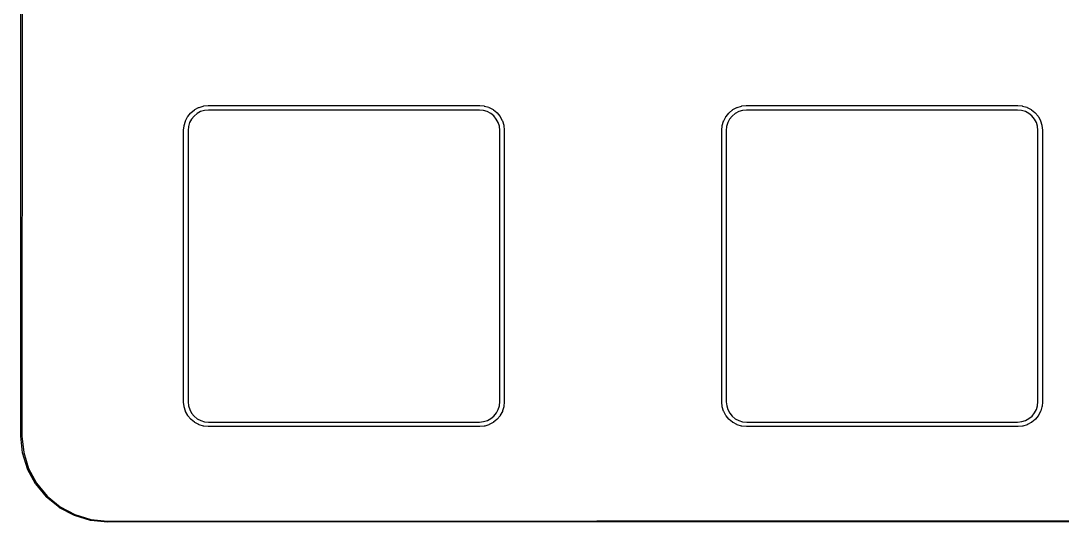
# Model space of a CAD drawing. Extents: x -16 to 302, y -161 to -39.
# Drawn here: x -15.9 to 30.2, y -160.55 to -138.38 of the extents above; entities that cross this region are included whole.
import ezdxf

# ---------------------------------------------------------------- set-up
doc = ezdxf.new("R2010")
doc.units = 0
doc.layers.add('BLACK', color=7, linetype='CONTINUOUS')

msp = doc.modelspace()

# ---------------------------------------------------------------- linework, layer by layer
at = {"layer": 'BLACK', "linetype": 'CONTINUOUS'}
for p, q in [((-15.9, -156.719), (-15.8873, -43.2169)), ((-15.8373, -43.2193), (-15.85, -156.718)), ((-8.38077, -142.458), (-8.37432, -142.452)), ((-8.37432, -142.452), (-8.36791, -142.446)), ((-8.36791, -142.446), (-8.21754, -142.321)), ((-8.21754, -142.321), (-8.21645, -142.32)), ((-8.21645, -142.32), (-8.20889, -142.315)), ((-8.20889, -142.315), (-8.20135, -142.31)), ((-8.20135, -142.31), (-8.02968, -142.217)), ((-7.94318, -142.398), (-8.09761, -142.482)), ((-8.02968, -142.217), (-8.02845, -142.217)), ((-8.02845, -142.217), (-8.02007, -142.213)), ((-8.02007, -142.213), (-8.01169, -142.21)), ((-8.01169, -142.21), (-7.82525, -142.152)), ((-7.77547, -142.346), (-7.94318, -142.398)), ((-7.82525, -142.152), (-7.82391, -142.152)), ((-7.82391, -142.152), (-7.81501, -142.15)), ((-7.81501, -142.15), (-7.80613, -142.148)), ((-7.80613, -142.148), (-7.61203, -142.128)), ((-7.59617, -142.327), (-7.77547, -142.346)), ((-7.61203, -142.128), (-7.61064, -142.128)), ((-7.61064, -142.128), (-7.60628, -142.128)), ((-7.60628, -142.128), (-7.60192, -142.127)), ((-7.60192, -142.127), (-7.59967, -142.127)), ((-7.59967, -142.127), (-7.5995, -142.127)), ((-7.5995, -142.127), (4.4103, -142.127)), ((-7.59484, -142.327), (-7.59617, -142.327)), ((4.40052, -142.327), (-7.59484, -142.327)), ((4.58012, -142.345), (4.40052, -142.327)), ((4.4103, -142.127), (4.41513, -142.128)), ((4.41513, -142.128), (4.41516, -142.128)), ((4.41516, -142.128), (4.60939, -142.147)), ((4.74818, -142.396), (4.58012, -142.345)), ((4.60939, -142.147), (4.60939, -142.147)), ((4.60939, -142.147), (4.61078, -142.147)), ((4.61078, -142.147), (4.61963, -142.149)), ((4.61963, -142.149), (4.62854, -142.151)), ((4.62854, -142.151), (4.81537, -142.207)), ((4.90319, -142.478), (4.74818, -142.396)), ((4.81537, -142.207), (4.81538, -142.207)), ((4.81538, -142.207), (4.81671, -142.207)), ((4.81671, -142.207), (4.82502, -142.211)), ((4.82502, -142.211), (4.83342, -142.214)), ((4.83342, -142.214), (5.00574, -142.306)), ((5.00574, -142.306), (5.00574, -142.306)), ((5.00574, -142.306), (5.00574, -142.306)), ((5.00574, -142.306), (5.00697, -142.307)), ((5.00697, -142.307), (5.01443, -142.312)), ((5.01443, -142.312), (5.02199, -142.317)), ((5.02199, -142.317), (5.17323, -142.44)), ((5.17323, -142.44), (5.17324, -142.44)), ((5.17324, -142.44), (5.17324, -142.44)), ((5.17324, -142.44), (5.17431, -142.441)), ((5.17431, -142.441), (5.18063, -142.448)), ((5.18063, -142.448), (5.18708, -142.454)), ((5.18708, -142.454), (5.31149, -142.604)), ((15.4444, -142.458), (15.4509, -142.452)), ((15.4509, -142.452), (15.4573, -142.446)), ((15.4573, -142.446), (15.6077, -142.321)), ((15.6077, -142.321), (15.6087, -142.32)), ((15.6087, -142.32), (15.6163, -142.315)), ((15.6163, -142.315), (15.6238, -142.31)), ((15.6238, -142.31), (15.7955, -142.217)), ((15.882, -142.398), (15.7276, -142.482)), ((15.7955, -142.217), (15.7968, -142.217)), ((15.7968, -142.217), (15.8051, -142.213)), ((15.8051, -142.213), (15.8135, -142.21)), ((15.8135, -142.21), (16, -142.152)), ((16.0497, -142.346), (15.882, -142.398)), ((16, -142.152), (16.0013, -142.152)), ((16.0013, -142.152), (16.0102, -142.15)), ((16.0102, -142.15), (16.0191, -142.148)), ((16.0191, -142.148), (16.2132, -142.128)), ((16.229, -142.327), (16.0497, -142.346)), ((16.2132, -142.128), (16.2146, -142.128)), ((16.2146, -142.128), (16.2189, -142.128)), ((16.2189, -142.128), (16.2233, -142.127)), ((16.2233, -142.127), (16.2255, -142.127)), ((16.2255, -142.127), (16.2257, -142.127)), ((16.2257, -142.127), (28.2355, -142.127)), ((16.2304, -142.327), (16.229, -142.327)), ((28.2257, -142.327), (16.2304, -142.327)), ((28.4053, -142.345), (28.2257, -142.327)), ((28.2355, -142.127), (28.2403, -142.128)), ((28.2403, -142.128), (28.2404, -142.128)), ((28.2404, -142.128), (28.4346, -142.147)), ((28.5734, -142.396), (28.4053, -142.345)), ((28.4346, -142.147), (28.4346, -142.147)), ((28.4346, -142.147), (28.436, -142.147)), ((28.436, -142.147), (28.4448, -142.149)), ((28.4448, -142.149), (28.4537, -142.151)), ((28.4537, -142.151), (28.6406, -142.207)), ((28.7284, -142.478), (28.5734, -142.396)), ((28.6406, -142.207), (28.6406, -142.207)), ((28.6406, -142.207), (28.6419, -142.207)), ((28.6419, -142.207), (28.6502, -142.211)), ((28.6502, -142.211), (28.6586, -142.214)), ((28.6586, -142.214), (28.8309, -142.306)), ((28.8309, -142.306), (28.8309, -142.306)), ((28.8309, -142.306), (28.8309, -142.306)), ((28.8309, -142.306), (28.8322, -142.307)), ((28.8322, -142.307), (28.8396, -142.312)), ((28.8396, -142.312), (28.8472, -142.317)), ((28.8472, -142.317), (28.9984, -142.44)), ((28.9984, -142.44), (28.9984, -142.44)), ((28.9984, -142.44), (28.9984, -142.44)), ((28.9984, -142.44), (28.9995, -142.441)), ((28.9995, -142.441), (29.0058, -142.448)), ((29.0058, -142.448), (29.0123, -142.454)), ((29.0123, -142.454), (29.1367, -142.604)), ((-8.67129, -143.004), (-8.61488, -142.817)), ((-8.61488, -142.817), (-8.61446, -142.816)), ((-8.61446, -142.816), (-8.6109, -142.808)), ((-8.6109, -142.808), (-8.60744, -142.799)), ((-8.60744, -142.799), (-8.51582, -142.627)), ((-8.51582, -142.627), (-8.51582, -142.627)), ((-8.51582, -142.627), (-8.51581, -142.627)), ((-8.51581, -142.627), (-8.51515, -142.626)), ((-8.51515, -142.626), (-8.51004, -142.618)), ((-8.51004, -142.618), (-8.50502, -142.611)), ((-8.50502, -142.611), (-8.38167, -142.459)), ((-8.42625, -142.885), (-8.47699, -143.053)), ((-8.34383, -142.73), (-8.42625, -142.885)), ((-8.38167, -142.459), (-8.38167, -142.459)), ((-8.38167, -142.459), (-8.38166, -142.459)), ((-8.38166, -142.459), (-8.38077, -142.458)), ((-8.23287, -142.593), (-8.34383, -142.73)), ((-8.09761, -142.482), (-8.23287, -142.593)), ((5.03923, -142.589), (4.90319, -142.478)), ((5.15114, -142.724), (5.03923, -142.589)), ((5.23463, -142.879), (5.15114, -142.724)), ((5.28655, -143.046), (5.23463, -142.879)), ((5.31149, -142.604), (5.31237, -142.605)), ((5.31237, -142.605), (5.31732, -142.613)), ((5.31732, -142.613), (5.3224, -142.621)), ((5.3224, -142.621), (5.41523, -142.792)), ((5.41523, -142.792), (5.41588, -142.793)), ((5.41588, -142.793), (5.41927, -142.802)), ((5.41927, -142.802), (5.42279, -142.81)), ((5.42279, -142.81), (5.4805, -142.997)), ((15.1539, -143.004), (15.2103, -142.817)), ((15.2103, -142.817), (15.2107, -142.816)), ((15.2107, -142.816), (15.2143, -142.808)), ((15.2143, -142.808), (15.2178, -142.799)), ((15.2178, -142.799), (15.3094, -142.627)), ((15.3094, -142.627), (15.31, -142.626)), ((15.3094, -142.627), (15.3094, -142.627)), ((15.3094, -142.627), (15.3094, -142.627)), ((15.31, -142.626), (15.3152, -142.618)), ((15.3152, -142.618), (15.3202, -142.611)), ((15.3202, -142.611), (15.4435, -142.459)), ((15.399, -142.885), (15.3482, -143.053)), ((15.4814, -142.73), (15.399, -142.885)), ((15.4435, -142.459), (15.4444, -142.458)), ((15.4435, -142.459), (15.4435, -142.459)), ((15.4435, -142.459), (15.4435, -142.459)), ((15.5923, -142.593), (15.4814, -142.73)), ((15.7276, -142.482), (15.5923, -142.593)), ((28.8644, -142.589), (28.7284, -142.478)), ((28.9763, -142.724), (28.8644, -142.589)), ((29.0598, -142.879), (28.9763, -142.724)), ((29.1117, -143.046), (29.0598, -142.879)), ((29.1367, -142.604), (29.1376, -142.605)), ((29.1376, -142.605), (29.1425, -142.613)), ((29.1425, -142.613), (29.1476, -142.621)), ((29.1476, -142.621), (29.2404, -142.792)), ((29.2404, -142.792), (29.2411, -142.793)), ((29.2411, -142.793), (29.2445, -142.802)), ((29.2445, -142.802), (29.248, -142.81)), ((29.248, -142.81), (29.3057, -142.997)), ((-8.6946, -143.222), (-8.69412, -143.218)), ((-8.6946, -155.232), (-8.6946, -143.222)), ((-8.69412, -143.218), (-8.67508, -143.023)), ((-8.69412, -143.218), (-8.69412, -143.218)), ((-8.67508, -143.023), (-8.67493, -143.022)), ((-8.67493, -143.022), (-8.67305, -143.013)), ((-8.67305, -143.013), (-8.67129, -143.004)), ((-8.47699, -143.053), (-8.4946, -143.232)), ((-8.4946, -143.232), (-8.4946, -155.227)), ((5.30539, -143.226), (5.28655, -143.046)), ((5.3054, -143.227), (5.30539, -143.226)), ((5.3054, -155.222), (5.3054, -143.227)), ((5.4805, -142.997), (5.48091, -142.998)), ((5.48091, -142.998), (5.4826, -143.007)), ((5.4826, -143.007), (5.48443, -143.016)), ((5.48443, -143.016), (5.50483, -143.21)), ((5.50483, -143.21), (5.50496, -143.211)), ((5.50496, -143.211), (5.50493, -143.216)), ((5.50493, -143.216), (5.50537, -143.22)), ((5.50537, -143.22), (5.50538, -143.222)), ((5.50538, -143.222), (5.5054, -143.222)), ((5.5054, -143.222), (5.5054, -155.232)), ((15.1306, -143.222), (15.1311, -143.218)), ((15.1306, -155.232), (15.1306, -143.222)), ((15.1311, -143.218), (15.1501, -143.023)), ((15.1311, -143.218), (15.1311, -143.218)), ((15.1501, -143.023), (15.1503, -143.022)), ((15.1503, -143.022), (15.1521, -143.013)), ((15.1521, -143.013), (15.1539, -143.004)), ((15.3482, -143.053), (15.3306, -143.232)), ((15.3306, -143.232), (15.3306, -155.227)), ((29.1306, -143.226), (29.1117, -143.046)), ((29.1306, -143.227), (29.1306, -143.226)), ((29.1306, -155.222), (29.1306, -143.227)), ((29.3057, -142.997), (29.3061, -142.998)), ((29.3061, -142.998), (29.3078, -143.007)), ((29.3078, -143.007), (29.3096, -143.016)), ((29.3096, -143.016), (29.33, -143.21)), ((29.33, -143.21), (29.3302, -143.211)), ((29.3302, -143.211), (29.3301, -143.216)), ((29.3301, -143.216), (29.3306, -143.22)), ((29.3306, -143.22), (29.3306, -143.222)), ((29.3306, -143.222), (29.3306, -143.222)), ((29.3306, -143.222), (29.3306, -155.232)), ((-8.69458, -155.232), (-8.6946, -155.232)), ((-8.69458, -155.235), (-8.69458, -155.232)), ((-8.69413, -155.239), (-8.69458, -155.235)), ((-8.69416, -155.243), (-8.69413, -155.239)), ((-8.69403, -155.245), (-8.69416, -155.243)), ((-8.67363, -155.439), (-8.69403, -155.245)), ((-8.4946, -155.227), (-8.49459, -155.229)), ((-8.49459, -155.229), (-8.47575, -155.408)), ((5.28779, -155.402), (5.3054, -155.222)), ((5.50492, -155.237), (5.48588, -155.431)), ((5.5054, -155.232), (5.50492, -155.237)), ((5.50492, -155.237), (5.50492, -155.237)), ((15.1306, -155.235), (15.1306, -155.232)), ((15.1306, -155.232), (15.1306, -155.232)), ((15.1311, -155.239), (15.1306, -155.235)), ((15.131, -155.243), (15.1311, -155.239)), ((15.1312, -155.245), (15.131, -155.243)), ((15.1516, -155.439), (15.1312, -155.245)), ((15.3306, -155.227), (15.3306, -155.229)), ((15.3306, -155.229), (15.3495, -155.408)), ((29.113, -155.402), (29.1306, -155.222)), ((29.3301, -155.237), (29.3111, -155.431)), ((29.3306, -155.232), (29.3301, -155.237)), ((29.3301, -155.237), (29.3301, -155.237)), ((-8.6718, -155.448), (-8.67363, -155.439)), ((-8.67011, -155.457), (-8.6718, -155.448)), ((-8.6697, -155.458), (-8.67011, -155.457)), ((-8.61199, -155.644), (-8.6697, -155.458)), ((-8.60847, -155.653), (-8.61199, -155.644)), ((-8.60508, -155.661), (-8.60847, -155.653)), ((-8.60443, -155.662), (-8.60508, -155.661)), ((-8.60442, -155.662), (-8.60443, -155.662)), ((-8.60443, -155.662), (-8.60443, -155.662)), ((-8.5116, -155.834), (-8.60442, -155.662)), ((-8.47575, -155.408), (-8.42383, -155.576)), ((-8.42383, -155.576), (-8.34034, -155.73)), ((-8.34034, -155.73), (-8.22843, -155.866)), ((5.04367, -155.861), (5.15463, -155.725)), ((5.15463, -155.725), (5.23705, -155.57)), ((5.23705, -155.57), (5.28779, -155.402)), ((5.41824, -155.655), (5.32662, -155.828)), ((5.4217, -155.647), (5.41824, -155.655)), ((5.42526, -155.639), (5.4217, -155.647)), ((5.42568, -155.637), (5.42526, -155.639)), ((5.48209, -155.45), (5.42568, -155.637)), ((5.48385, -155.442), (5.48209, -155.45)), ((5.48573, -155.433), (5.48385, -155.442)), ((5.48588, -155.431), (5.48573, -155.433)), ((15.1534, -155.448), (15.1516, -155.439)), ((15.1551, -155.457), (15.1534, -155.448)), ((15.1555, -155.458), (15.1551, -155.457)), ((15.2132, -155.644), (15.1555, -155.458)), ((15.2167, -155.653), (15.2132, -155.644)), ((15.2201, -155.661), (15.2167, -155.653)), ((15.2208, -155.662), (15.2201, -155.661)), ((15.3136, -155.834), (15.2208, -155.662)), ((15.2208, -155.662), (15.2208, -155.662)), ((15.2208, -155.662), (15.2208, -155.662)), ((15.3495, -155.408), (15.4014, -155.576)), ((15.4014, -155.576), (15.4849, -155.73)), ((15.4849, -155.73), (15.5968, -155.866)), ((28.8689, -155.861), (28.9798, -155.725)), ((28.9798, -155.725), (29.0622, -155.57)), ((29.0622, -155.57), (29.113, -155.402)), ((29.2434, -155.655), (29.1518, -155.828)), ((29.2469, -155.647), (29.2434, -155.655)), ((29.2505, -155.639), (29.2469, -155.647)), ((29.2509, -155.637), (29.2505, -155.639)), ((29.3073, -155.45), (29.2509, -155.637)), ((29.309, -155.442), (29.3073, -155.45)), ((29.3109, -155.433), (29.309, -155.442)), ((29.3111, -155.431), (29.3109, -155.433)), ((-8.50652, -155.842), (-8.5116, -155.834)), ((-8.50157, -155.849), (-8.50652, -155.842)), ((-8.50069, -155.85), (-8.50157, -155.849)), ((-8.37628, -156.001), (-8.50069, -155.85)), ((-8.36985, -156.007), (-8.37628, -156.001)), ((-8.36351, -156.013), (-8.36985, -156.007)), ((-8.36244, -156.014), (-8.36351, -156.013)), ((-8.36243, -156.014), (-8.36244, -156.014)), ((-8.36244, -156.014), (-8.36244, -156.014)), ((-8.2112, -156.138), (-8.36243, -156.014)), ((-8.22843, -155.866), (-8.09239, -155.977)), ((-8.20366, -156.143), (-8.2112, -156.138)), ((-8.19617, -156.148), (-8.20366, -156.143)), ((-8.19494, -156.149), (-8.19617, -156.148)), ((-8.02262, -156.24), (-8.19494, -156.149)), ((-8.19494, -156.149), (-8.19494, -156.149)), ((-8.19494, -156.149), (-8.19494, -156.149)), ((-8.09239, -155.977), (-7.93738, -156.059)), ((-8.01423, -156.244), (-8.02262, -156.24)), ((-8.00591, -156.247), (-8.01423, -156.244)), ((-8.00457, -156.248), (-8.00591, -156.247)), ((-7.81774, -156.304), (-8.00457, -156.248)), ((-7.93738, -156.059), (-7.76932, -156.11)), ((-7.76932, -156.11), (-7.58972, -156.127)), ((-7.58972, -156.127), (4.40564, -156.127)), ((4.40564, -156.127), (4.40697, -156.127)), ((4.40697, -156.127), (4.58627, -156.108)), ((4.58627, -156.108), (4.75398, -156.057)), ((4.82249, -156.245), (4.63605, -156.302)), ((4.75398, -156.057), (4.90841, -155.973)), ((4.83087, -156.241), (4.82249, -156.245)), ((4.83925, -156.238), (4.83087, -156.241)), ((4.84047, -156.237), (4.83925, -156.238)), ((4.84048, -156.237), (4.84047, -156.237)), ((4.84049, -156.237), (4.84048, -156.237)), ((5.01215, -156.144), (4.84049, -156.237)), ((4.90841, -155.973), (5.04367, -155.861)), ((5.01969, -156.139), (5.01215, -156.144)), ((5.02725, -156.134), (5.01969, -156.139)), ((5.02834, -156.133), (5.02725, -156.134)), ((5.17871, -156.009), (5.02834, -156.133)), ((5.18511, -156.003), (5.17871, -156.009)), ((5.19157, -155.996), (5.18511, -156.003)), ((5.19246, -155.995), (5.19157, -155.996)), ((5.19247, -155.995), (5.19246, -155.995)), ((5.19246, -155.995), (5.19246, -155.995)), ((5.31581, -155.844), (5.19247, -155.995)), ((5.32082, -155.836), (5.31581, -155.844)), ((5.32595, -155.829), (5.32082, -155.836)), ((5.32661, -155.828), (5.32595, -155.829)), ((5.32662, -155.828), (5.32661, -155.828)), ((5.32662, -155.828), (5.32662, -155.828)), ((15.3187, -155.842), (15.3136, -155.834)), ((15.3236, -155.849), (15.3187, -155.842)), ((15.3245, -155.85), (15.3236, -155.849)), ((15.4489, -156.001), (15.3245, -155.85)), ((15.4554, -156.007), (15.4489, -156.001)), ((15.4617, -156.013), (15.4554, -156.007)), ((15.4628, -156.014), (15.4617, -156.013)), ((15.614, -156.138), (15.4628, -156.014)), ((15.4628, -156.014), (15.4628, -156.014)), ((15.4628, -156.014), (15.4628, -156.014)), ((15.5968, -155.866), (15.7328, -155.977)), ((15.6215, -156.143), (15.614, -156.138)), ((15.629, -156.148), (15.6215, -156.143)), ((15.6303, -156.149), (15.629, -156.148)), ((15.8026, -156.24), (15.6303, -156.149)), ((15.6303, -156.149), (15.6303, -156.149)), ((15.6303, -156.149), (15.6303, -156.149)), ((15.7328, -155.977), (15.8878, -156.059)), ((15.811, -156.244), (15.8026, -156.24)), ((15.8193, -156.247), (15.811, -156.244)), ((15.8206, -156.248), (15.8193, -156.247)), ((16.0075, -156.304), (15.8206, -156.248)), ((15.8878, -156.059), (16.0559, -156.11)), ((16.0559, -156.11), (16.2355, -156.127)), ((16.2355, -156.127), (28.2308, -156.127)), ((28.2308, -156.127), (28.2322, -156.127)), ((28.2322, -156.127), (28.4115, -156.108)), ((28.4115, -156.108), (28.5792, -156.057)), ((28.6477, -156.245), (28.4612, -156.302)), ((28.5792, -156.057), (28.7336, -155.973)), ((28.6561, -156.241), (28.6477, -156.245)), ((28.6644, -156.238), (28.6561, -156.241)), ((28.6657, -156.237), (28.6644, -156.238)), ((28.8374, -156.144), (28.6657, -156.237)), ((28.6657, -156.237), (28.6657, -156.237)), ((28.6657, -156.237), (28.6657, -156.237)), ((28.7336, -155.973), (28.8689, -155.861)), ((28.8449, -156.139), (28.8374, -156.144)), ((28.8525, -156.134), (28.8449, -156.139)), ((28.8535, -156.133), (28.8525, -156.134)), ((29.0039, -156.009), (28.8535, -156.133)), ((29.0103, -156.003), (29.0039, -156.009)), ((29.0168, -155.996), (29.0103, -156.003)), ((29.0177, -155.995), (29.0168, -155.996)), ((29.141, -155.844), (29.0177, -155.995)), ((29.0177, -155.995), (29.0177, -155.995)), ((29.0177, -155.995), (29.0177, -155.995)), ((29.146, -155.836), (29.141, -155.844)), ((29.1512, -155.829), (29.146, -155.836)), ((29.1518, -155.828), (29.1512, -155.829)), ((29.1518, -155.828), (29.1518, -155.828)), ((29.1518, -155.828), (29.1518, -155.828)), ((-15.8999, -156.745), (-15.9, -156.719)), ((-15.9, -156.719), (-15.9, -156.719)), ((-15.8998, -156.746), (-15.8999, -156.745)), ((-15.8998, -156.747), (-15.8998, -156.746)), ((-15.822, -157.487), (-15.8998, -156.747)), ((-15.8998, -156.747), (-15.8998, -156.747)), ((-15.85, -156.718), (-15.85, -156.718)), ((-15.85, -156.718), (-15.8499, -156.743)), ((-15.8499, -156.743), (-15.7726, -157.479)), ((-7.80884, -156.306), (-7.81774, -156.304)), ((-7.79998, -156.308), (-7.80884, -156.306)), ((-7.79859, -156.308), (-7.79998, -156.308)), ((-7.60436, -156.327), (-7.79859, -156.308)), ((-7.79859, -156.308), (-7.79859, -156.308)), ((-7.60433, -156.327), (-7.60436, -156.327)), ((-7.5995, -156.327), (-7.60433, -156.327)), ((4.4103, -156.327), (-7.5995, -156.327)), ((4.41047, -156.327), (4.4103, -156.327)), ((4.41273, -156.327), (4.41047, -156.327)), ((4.41708, -156.327), (4.41273, -156.327)), ((4.42144, -156.327), (4.41708, -156.327)), ((4.42283, -156.327), (4.42144, -156.327)), ((4.61693, -156.306), (4.42283, -156.327)), ((4.62581, -156.305), (4.61693, -156.306)), ((4.63471, -156.303), (4.62581, -156.305)), ((4.63605, -156.302), (4.63471, -156.303)), ((16.0164, -156.306), (16.0075, -156.304)), ((16.0252, -156.308), (16.0164, -156.306)), ((16.0266, -156.308), (16.0252, -156.308)), ((16.2208, -156.327), (16.0266, -156.308)), ((16.0266, -156.308), (16.0266, -156.308)), ((16.2209, -156.327), (16.2208, -156.327)), ((16.2257, -156.327), (16.2209, -156.327)), ((28.2355, -156.327), (16.2257, -156.327)), ((28.2357, -156.327), (28.2355, -156.327)), ((28.2379, -156.327), (28.2357, -156.327)), ((28.2423, -156.327), (28.2379, -156.327)), ((28.2466, -156.327), (28.2423, -156.327)), ((28.248, -156.327), (28.2466, -156.327)), ((28.4421, -156.306), (28.248, -156.327)), ((28.451, -156.305), (28.4421, -156.306)), ((28.4599, -156.303), (28.451, -156.305)), ((28.4612, -156.302), (28.4599, -156.303)), ((-15.8216, -157.489), (-15.822, -157.487)), ((-15.8212, -157.491), (-15.8216, -157.489)), ((-15.8211, -157.492), (-15.8212, -157.491)), ((-15.6012, -158.202), (-15.8211, -157.492)), ((-15.7726, -157.479), (-15.5541, -158.185)), ((-15.6003, -158.204), (-15.6012, -158.202)), ((-15.5995, -158.206), (-15.6003, -158.204)), ((-15.5993, -158.206), (-15.5995, -158.206)), ((-15.2456, -158.86), (-15.5993, -158.206)), ((-15.5541, -158.185), (-15.2028, -158.834)), ((-15.2444, -158.862), (-15.2456, -158.86)), ((-15.2431, -158.864), (-15.2444, -158.862)), ((-15.2429, -158.864), (-15.2431, -158.864)), ((-14.7689, -159.437), (-15.2429, -158.864)), ((-15.2028, -158.834), (-14.732, -159.404)), ((-14.7673, -159.439), (-14.7689, -159.437)), ((-14.7657, -159.441), (-14.7673, -159.439)), ((-14.7655, -159.441), (-14.7657, -159.441)), ((-14.1892, -159.911), (-14.7655, -159.441)), ((-14.732, -159.404), (-14.1595, -159.871)), ((-14.1873, -159.912), (-14.1892, -159.911)), ((-14.1855, -159.913), (-14.1873, -159.912)), ((-14.1852, -159.914), (-14.1855, -159.913)), ((-13.5286, -160.263), (-14.1852, -159.914)), ((-14.1595, -159.871), (-13.5073, -160.217)), ((-13.5265, -160.263), (-13.5286, -160.263)), ((-13.5244, -160.264), (-13.5265, -160.263)), ((-13.5241, -160.264), (-13.5244, -160.264)), ((-12.8123, -160.479), (-13.5241, -160.264)), ((-13.5073, -160.217), (-12.8002, -160.431)), ((-12.8002, -160.431), (-12.0638, -160.503)), ((297.816, -160.426), (-12.0662, -160.553)), ((-12.0638, -160.503), (297.815, -160.376)), ((-12.8101, -160.48), (-12.8123, -160.479)), ((-12.8078, -160.48), (-12.8101, -160.48)), ((-12.8075, -160.48), (-12.8078, -160.48)), ((-12.0674, -160.553), (-12.8075, -160.48)), ((-12.0662, -160.553), (-12.0674, -160.553)), ((-12.0674, -160.553), (-12.0674, -160.553))]:
    msp.add_line(p, q, dxfattribs=at)

doc.saveas('drawing.dxf')
